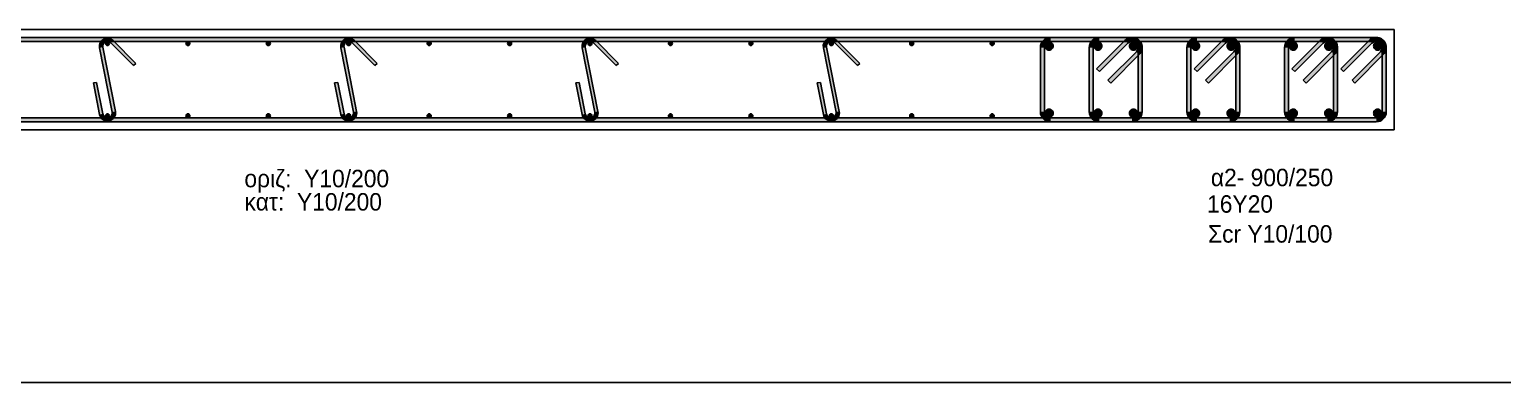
# Model space of a CAD drawing. Header units: millimetres. Extents: x -2171 to 1563, y -1758 to -1505.
# Drawn here: x 213.78 to 232.09, y -1607.13 to -1602.73 of the extents above; entities that cross this region are included whole.
import ezdxf

# ---------------------------------------------------------------- set-up
doc = ezdxf.new("R2010")
doc.units = ezdxf.units.MM
for name, color, linetype in [('Col_Det', 7, 'Continuous'), ('Col_Det_Fill', 7, 'Continuous'), ('Geo_Col_Pro_1', 7, 'Continuous')]:
    doc.layers.add(name, color=color, linetype=linetype)
doc.styles.add('S1Arl22_b_934_161', font='arial.ttf', dxfattribs={"width": 0.933629, "height": 0.002175})

msp = doc.modelspace()

# ---------------------------------------------------------------- hatches: boundary and pattern name
at = {"layer": 'Col_Det_Fill'}
for color, points in [(252, [(227.5476, -1602.8831), (227.5476, -1602.8331), (207.943, -1602.8331), (207.943, -1602.8831)]), (252, [(214.6471, -1602.9624), (214.6864, -1602.9547, -0.7407348), (214.7877, -1602.9007), (214.816, -1602.8724, 0.7407348)]), (133, [(214.7202, -1602.9081, 0.4142136), (214.7452, -1602.9331, 0.4142136), (214.7702, -1602.9081, 0.4142136), (214.7452, -1602.8831, 0.4142136)]), (252, [(214.816, -1602.8724), (214.7877, -1602.9007), (215.0705, -1603.1835), (215.0988, -1603.1552)]), (133, [(215.7203, -1602.9081, 0.4142136), (215.7453, -1602.9331, 0.4142136), (215.7703, -1602.9081, 0.4142136), (215.7453, -1602.8831, 0.4142136)]), (133, [(216.7203, -1602.9081, 0.4142136), (216.7453, -1602.9331, 0.4142136), (216.7703, -1602.9081, 0.4142136), (216.7453, -1602.8831, 0.4142136)]), (252, [(217.6472, -1602.9624), (217.6865, -1602.9547, -0.7407348), (217.7878, -1602.9007), (217.8161, -1602.8724, 0.7407348)]), (133, [(217.7203, -1602.9081, 0.4142136), (217.7453, -1602.9331, 0.4142136), (217.7703, -1602.9081, 0.4142136), (217.7453, -1602.8831, 0.4142136)]), (252, [(217.8161, -1602.8724), (217.7878, -1602.9007), (218.0706, -1603.1835), (218.0989, -1603.1552)]), (133, [(218.7204, -1602.9081, 0.4142136), (218.7454, -1602.9331, 0.4142136), (218.7704, -1602.9081, 0.4142136), (218.7454, -1602.8831, 0.4142136)]), (133, [(219.7204, -1602.9081, 0.4142136), (219.7454, -1602.9331, 0.4142136), (219.7704, -1602.9081, 0.4142136), (219.7454, -1602.8831, 0.4142136)]), (252, [(220.6473, -1602.9624), (220.6866, -1602.9547, -0.7407348), (220.7879, -1602.9007), (220.8161, -1602.8724, 0.7407348)]), (133, [(220.7204, -1602.9081, 0.4142136), (220.7454, -1602.9331, 0.4142136), (220.7704, -1602.9081, 0.4142136), (220.7454, -1602.8831, 0.4142136)]), (252, [(220.8161, -1602.8724), (220.7879, -1602.9007), (221.0707, -1603.1835), (221.099, -1603.1552)]), (133, [(221.7205, -1602.9081, 0.4142136), (221.7455, -1602.9331, 0.4142136), (221.7705, -1602.9081, 0.4142136), (221.7455, -1602.8831, 0.4142136)]), (133, [(222.7205, -1602.9081, 0.4142136), (222.7455, -1602.9331, 0.4142136), (222.7705, -1602.9081, 0.4142136), (222.7455, -1602.8831, 0.4142136)]), (252, [(223.6474, -1602.9624), (223.6867, -1602.9547, -0.7407348), (223.788, -1602.9007), (223.8162, -1602.8724, 0.7407348)]), (133, [(223.7205, -1602.9081, 0.4142136), (223.7455, -1602.9331, 0.4142136), (223.7705, -1602.9081, 0.4142136), (223.7455, -1602.8831, 0.4142136)]), (252, [(223.8162, -1602.8724), (223.788, -1602.9007), (224.0708, -1603.1835), (224.0991, -1603.1552)]), (133, [(224.7206, -1602.9081, 0.4142136), (224.7456, -1602.9331, 0.4142136), (224.7706, -1602.9081, 0.4142136), (224.7456, -1602.8831, 0.4142136)]), (133, [(225.7206, -1602.9081, 0.4142136), (225.7456, -1602.9331, 0.4142136), (225.7706, -1602.9081, 0.4142136), (225.7456, -1602.8831, 0.4142136)]), (252, [(226.4711, -1602.8831), (226.4711, -1602.8331, 0.4142136), (226.3461, -1602.9581), (226.3961, -1602.9581, -0.4142136)]), (12, [(226.5034, -1602.9404, 0.4142136), (226.4534, -1602.8904, 0.4142136), (226.4034, -1602.9404, 0.4142136), (226.4534, -1602.9904, 0.4142136)]), (252, [(230.5211, -1602.8831), (230.5211, -1602.8331), (226.4711, -1602.8331), (226.4711, -1602.8831)]), (252, [(227.0783, -1602.8831), (227.0783, -1602.8331, 0.4142136), (226.9533, -1602.9581), (227.0033, -1602.9581, -0.4142136)]), (56, [(227.1106, -1602.9404, 0.4142136), (227.0606, -1602.8904, 0.4142136), (227.0106, -1602.9404, 0.4142136), (227.0606, -1602.9904, 0.4142136)]), (252, [(227.4324, -1602.9051), (227.397, -1602.8697), (227.0435, -1603.2233), (227.0788, -1603.2586)]), (252, [(227.4854, -1602.8831), (227.4854, -1602.8331), (227.0783, -1602.8331), (227.0783, -1602.8831)]), (252, [(227.5604, -1602.9581), (227.6104, -1602.9581, 0.6681786), (227.397, -1602.8697), (227.4324, -1602.9051, -0.6681786)]), (56, [(227.5531, -1602.9404, 0.4142136), (227.5031, -1602.8904, 0.4142136), (227.4531, -1602.9404, 0.4142136), (227.5031, -1602.9904, 0.4142136)]), (252, [(227.5384, -1603.0111), (227.5738, -1603.0465, 0.6681786), (227.4854, -1602.8331), (227.4854, -1602.8831, -0.6681786)]), (252, [(228.2925, -1602.8831), (228.2925, -1602.8331, 0.4142136), (228.1675, -1602.9581), (228.2175, -1602.9581, -0.4142136)]), (56, [(228.3249, -1602.9404, 0.4142136), (228.2749, -1602.8904, 0.4142136), (228.2249, -1602.9404, 0.4142136), (228.2749, -1602.9904, 0.4142136)]), (252, [(228.6466, -1602.9051), (228.6113, -1602.8697), (228.2577, -1603.2233), (228.2931, -1603.2586)]), (252, [(228.6997, -1602.8831), (228.6997, -1602.8331), (228.2925, -1602.8331), (228.2925, -1602.8831)]), (252, [(228.7747, -1602.9581), (228.8247, -1602.9581, 0.6681786), (228.6113, -1602.8697), (228.6466, -1602.9051, -0.6681786)]), (56, [(228.7674, -1602.9404, 0.4142136), (228.7174, -1602.8904, 0.4142136), (228.6674, -1602.9404, 0.4142136), (228.7174, -1602.9904, 0.4142136)]), (252, [(228.7527, -1603.0111), (228.7881, -1603.0465, 0.6681786), (228.6997, -1602.8331), (228.6997, -1602.8831, -0.6681786)]), (252, [(229.5068, -1602.8831), (229.5068, -1602.8331, 0.4142136), (229.3818, -1602.9581), (229.4318, -1602.9581, -0.4142136)]), (56, [(229.5391, -1602.9404, 0.4142136), (229.4891, -1602.8904, 0.4142136), (229.4391, -1602.9404, 0.4142136), (229.4891, -1602.9904, 0.4142136)]), (252, [(229.8609, -1602.9051), (229.8256, -1602.8697), (229.472, -1603.2233), (229.5074, -1603.2586)]), (252, [(229.914, -1602.8831), (229.914, -1602.8331), (229.5068, -1602.8331), (229.5068, -1602.8831)]), (252, [(229.989, -1602.9581), (230.039, -1602.9581, 0.6681786), (229.8256, -1602.8697), (229.8609, -1602.9051, -0.6681786)]), (56, [(229.9816, -1602.9404, 0.4142136), (229.9316, -1602.8904, 0.4142136), (229.8816, -1602.9404, 0.4142136), (229.9316, -1602.9904, 0.4142136)]), (252, [(229.967, -1603.0111), (230.0024, -1603.0465, 0.6681786), (229.914, -1602.8331), (229.914, -1602.8831, -0.6681786)]), (252, [(230.4681, -1602.9051), (230.4327, -1602.8697), (230.0792, -1603.2233), (230.1145, -1603.2586)]), (252, [(230.5961, -1602.9581), (230.6461, -1602.9581, 0.6681786), (230.4327, -1602.8697), (230.4681, -1602.9051, -0.6681786)]), (12, [(230.5888, -1602.9404, 0.4142136), (230.5388, -1602.8904, 0.4142136), (230.4888, -1602.9404, 0.4142136), (230.5388, -1602.9904, 0.4142136)]), (252, [(230.5741, -1603.0111), (230.6095, -1603.0465, 0.6681786), (230.5211, -1602.8331), (230.5211, -1602.8831, -0.6681786)]), (252, [(214.8041, -1603.7615), (214.8434, -1603.7538), (214.6864, -1602.9547), (214.6471, -1602.9624)]), (252, [(217.8042, -1603.7615), (217.8435, -1603.7538), (217.6865, -1602.9547), (217.6472, -1602.9624)]), (252, [(220.8043, -1603.7615), (220.8436, -1603.7538), (220.6866, -1602.9547), (220.6473, -1602.9624)]), (252, [(223.8044, -1603.7615), (223.8437, -1603.7538), (223.6867, -1602.9547), (223.6474, -1602.9624)]), (252, [(226.3961, -1602.9581), (226.3461, -1602.9581), (226.3461, -1603.7581), (226.3961, -1603.7581)]), (252, [(227.0033, -1602.9581), (226.9533, -1602.9581), (226.9533, -1603.7581), (227.0033, -1603.7581)]), (252, [(227.1849, -1603.3647), (227.2202, -1603.4), (227.5738, -1603.0465), (227.5384, -1603.0111)]), (252, [(227.5604, -1603.7581), (227.6104, -1603.7581), (227.6104, -1602.9581), (227.5604, -1602.9581)]), (252, [(228.2175, -1602.9581), (228.1675, -1602.9581), (228.1675, -1603.7581), (228.2175, -1603.7581)]), (252, [(228.3992, -1603.3647), (228.4345, -1603.4), (228.7881, -1603.0465), (228.7527, -1603.0111)]), (252, [(228.7747, -1603.7581), (228.8247, -1603.7581), (228.8247, -1602.9581), (228.7747, -1602.9581)]), (252, [(229.4318, -1602.9581), (229.3818, -1602.9581), (229.3818, -1603.7581), (229.4318, -1603.7581)]), (252, [(229.6134, -1603.3647), (229.6488, -1603.4), (230.0024, -1603.0465), (229.967, -1603.0111)]), (252, [(229.989, -1603.7581), (230.039, -1603.7581), (230.039, -1602.9581), (229.989, -1602.9581)]), (252, [(230.2206, -1603.3647), (230.2559, -1603.4), (230.6095, -1603.0465), (230.5741, -1603.0111)]), (252, [(230.5961, -1603.7581), (230.6461, -1603.7581), (230.6461, -1602.9581), (230.5961, -1602.9581)]), (252, [(214.6093, -1603.3922), (214.57, -1603.3999), (214.6471, -1603.7924), (214.6864, -1603.7847)]), (252, [(217.6094, -1603.3922), (217.5701, -1603.3999), (217.6472, -1603.7924), (217.6865, -1603.7847)]), (252, [(220.6095, -1603.3922), (220.5702, -1603.3999), (220.6473, -1603.7924), (220.6866, -1603.7847)]), (252, [(223.6095, -1603.3922), (223.5703, -1603.3999), (223.6474, -1603.7924), (223.6867, -1603.7847)]), (252, [(214.6864, -1603.7847), (214.6471, -1603.7924, 1), (214.8434, -1603.7538), (214.8041, -1603.7615, -1)]), (133, [(214.7202, -1603.8081, 0.4142136), (214.7452, -1603.8331, 0.4142136), (214.7702, -1603.8081, 0.4142136), (214.7452, -1603.7831, 0.4142136)]), (133, [(215.7203, -1603.8081, 0.4142136), (215.7453, -1603.8331, 0.4142136), (215.7703, -1603.8081, 0.4142136), (215.7453, -1603.7831, 0.4142136)]), (133, [(216.7203, -1603.8081, 0.4142136), (216.7453, -1603.8331, 0.4142136), (216.7703, -1603.8081, 0.4142136), (216.7453, -1603.7831, 0.4142136)]), (252, [(217.6865, -1603.7847), (217.6472, -1603.7924, 1), (217.8435, -1603.7538), (217.8042, -1603.7615, -1)]), (133, [(217.7203, -1603.8081, 0.4142136), (217.7453, -1603.8331, 0.4142136), (217.7703, -1603.8081, 0.4142136), (217.7453, -1603.7831, 0.4142136)]), (133, [(218.7204, -1603.8081, 0.4142136), (218.7454, -1603.8331, 0.4142136), (218.7704, -1603.8081, 0.4142136), (218.7454, -1603.7831, 0.4142136)]), (133, [(219.7204, -1603.8081, 0.4142136), (219.7454, -1603.8331, 0.4142136), (219.7704, -1603.8081, 0.4142136), (219.7454, -1603.7831, 0.4142136)]), (252, [(220.6866, -1603.7847), (220.6473, -1603.7924, 1), (220.8436, -1603.7538), (220.8043, -1603.7615, -1)]), (133, [(220.7204, -1603.8081, 0.4142136), (220.7454, -1603.8331, 0.4142136), (220.7704, -1603.8081, 0.4142136), (220.7454, -1603.7831, 0.4142136)]), (133, [(221.7205, -1603.8081, 0.4142136), (221.7455, -1603.8331, 0.4142136), (221.7705, -1603.8081, 0.4142136), (221.7455, -1603.7831, 0.4142136)]), (133, [(222.7205, -1603.8081, 0.4142136), (222.7455, -1603.8331, 0.4142136), (222.7705, -1603.8081, 0.4142136), (222.7455, -1603.7831, 0.4142136)]), (252, [(223.6867, -1603.7847), (223.6474, -1603.7924, 1), (223.8437, -1603.7538), (223.8044, -1603.7615, -1)]), (133, [(223.7205, -1603.8081, 0.4142136), (223.7455, -1603.8331, 0.4142136), (223.7705, -1603.8081, 0.4142136), (223.7455, -1603.7831, 0.4142136)]), (133, [(224.7206, -1603.8081, 0.4142136), (224.7456, -1603.8331, 0.4142136), (224.7706, -1603.8081, 0.4142136), (224.7456, -1603.7831, 0.4142136)]), (133, [(225.7206, -1603.8081, 0.4142136), (225.7456, -1603.8331, 0.4142136), (225.7706, -1603.8081, 0.4142136), (225.7456, -1603.7831, 0.4142136)]), (252, [(226.3961, -1603.7581), (226.3461, -1603.7581, 0.4142136), (226.4711, -1603.8831), (226.4711, -1603.8331, -0.4142136)]), (12, [(226.5034, -1603.7758, 0.4142136), (226.4534, -1603.7258, 0.4142136), (226.4034, -1603.7758, 0.4142136), (226.4534, -1603.8258, 0.4142136)]), (252, [(227.0033, -1603.7581), (226.9533, -1603.7581, 0.4142136), (227.0783, -1603.8831), (227.0783, -1603.8331, -0.4142136)]), (56, [(227.1106, -1603.7758, 0.4142136), (227.0606, -1603.7258, 0.4142136), (227.0106, -1603.7758, 0.4142136), (227.0606, -1603.8258, 0.4142136)]), (56, [(227.5531, -1603.7758, 0.4142136), (227.5031, -1603.7258, 0.4142136), (227.4531, -1603.7758, 0.4142136), (227.5031, -1603.8258, 0.4142136)]), (252, [(227.4854, -1603.8331), (227.4854, -1603.8831, 0.4142136), (227.6104, -1603.7581), (227.5604, -1603.7581, -0.4142136)]), (252, [(228.2175, -1603.7581), (228.1675, -1603.7581, 0.4142136), (228.2925, -1603.8831), (228.2925, -1603.8331, -0.4142136)]), (56, [(228.3249, -1603.7758, 0.4142136), (228.2749, -1603.7258, 0.4142136), (228.2249, -1603.7758, 0.4142136), (228.2749, -1603.8258, 0.4142136)]), (56, [(228.7674, -1603.7758, 0.4142136), (228.7174, -1603.7258, 0.4142136), (228.6674, -1603.7758, 0.4142136), (228.7174, -1603.8258, 0.4142136)]), (252, [(228.6997, -1603.8331), (228.6997, -1603.8831, 0.4142136), (228.8247, -1603.7581), (228.7747, -1603.7581, -0.4142136)]), (252, [(229.4318, -1603.7581), (229.3818, -1603.7581, 0.4142136), (229.5068, -1603.8831), (229.5068, -1603.8331, -0.4142136)]), (56, [(229.5391, -1603.7758, 0.4142136), (229.4891, -1603.7258, 0.4142136), (229.4391, -1603.7758, 0.4142136), (229.4891, -1603.8258, 0.4142136)]), (56, [(229.9816, -1603.7758, 0.4142136), (229.9316, -1603.7258, 0.4142136), (229.8816, -1603.7758, 0.4142136), (229.9316, -1603.8258, 0.4142136)]), (252, [(229.914, -1603.8331), (229.914, -1603.8831, 0.4142136), (230.039, -1603.7581), (229.989, -1603.7581, -0.4142136)]), (12, [(230.5888, -1603.7758, 0.4142136), (230.5388, -1603.7258, 0.4142136), (230.4888, -1603.7758, 0.4142136), (230.5388, -1603.8258, 0.4142136)]), (252, [(230.5211, -1603.8331), (230.5211, -1603.8831, 0.4142136), (230.6461, -1603.7581), (230.5961, -1603.7581, -0.4142136)]), (252, [(207.943, -1603.8331), (207.943, -1603.8831), (227.5476, -1603.8831), (227.5476, -1603.8331)]), (252, [(226.4711, -1603.8331), (226.4711, -1603.8831), (230.5211, -1603.8831), (230.5211, -1603.8331)]), (252, [(227.0783, -1603.8331), (227.0783, -1603.8831), (227.4854, -1603.8831), (227.4854, -1603.8331)]), (252, [(228.2925, -1603.8331), (228.2925, -1603.8831), (228.6997, -1603.8831), (228.6997, -1603.8331)]), (252, [(229.5068, -1603.8331), (229.5068, -1603.8831), (229.914, -1603.8831), (229.914, -1603.8331)])]:
    msp.add_hatch(color=color, dxfattribs=at).paths.add_polyline_path(points)

# ---------------------------------------------------------------- linework, layer by layer
at = {"layer": 'Col_Det', "color": 7}
for points in [[(230.7461, -1602.7331), (204.7446, -1602.7331)], [(227.5476, -1602.8331), (207.943, -1602.8331)], [(207.943, -1602.8831), (227.5476, -1602.8831)], [(215.0988, -1603.1552), (214.816, -1602.8724)], [(218.0989, -1603.1552), (217.8161, -1602.8724)], [(221.099, -1603.1552), (220.8161, -1602.8724)], [(224.0991, -1603.1552), (223.8162, -1602.8724)], [(230.5211, -1602.8331), (226.4711, -1602.8331)], [(226.4711, -1602.8831), (230.5211, -1602.8831)], [(227.397, -1602.8697), (227.0435, -1603.2233)], [(227.4854, -1602.8331), (227.0783, -1602.8331)], [(227.0783, -1602.8831), (227.4854, -1602.8831)], [(227.5476, -1602.8831), (227.5476, -1602.8331)], [(228.6113, -1602.8697), (228.2577, -1603.2233)], [(228.6997, -1602.8331), (228.2925, -1602.8331)], [(228.2925, -1602.8831), (228.6997, -1602.8831)], [(229.8256, -1602.8697), (229.472, -1603.2233)], [(229.914, -1602.8331), (229.5068, -1602.8331)], [(229.5068, -1602.8831), (229.914, -1602.8831)], [(230.4327, -1602.8697), (230.0792, -1603.2233)], [(230.7461, -1603.9831), (230.7461, -1602.7331)], [(214.6471, -1602.9624), (214.8041, -1603.7615)], [(214.8434, -1603.7538), (214.6864, -1602.9547)], [(214.7877, -1602.9007), (215.0705, -1603.1835)], [(217.6472, -1602.9624), (217.8042, -1603.7615)], [(217.8435, -1603.7538), (217.6865, -1602.9547)], [(217.7878, -1602.9007), (218.0706, -1603.1835)], [(220.6473, -1602.9624), (220.8043, -1603.7615)], [(220.8436, -1603.7538), (220.6866, -1602.9547)], [(220.7879, -1602.9007), (221.0707, -1603.1835)], [(223.6474, -1602.9624), (223.8044, -1603.7615)], [(223.8437, -1603.7538), (223.6867, -1602.9547)], [(223.788, -1602.9007), (224.0708, -1603.1835)], [(226.3461, -1602.9581), (226.3461, -1603.7581)], [(226.3961, -1603.7581), (226.3961, -1602.9581)], [(226.9533, -1602.9581), (226.9533, -1603.7581)], [(227.0033, -1603.7581), (227.0033, -1602.9581)], [(227.0788, -1603.2586), (227.4324, -1602.9051)], [(227.5384, -1603.0111), (227.1849, -1603.3647)], [(227.2202, -1603.4), (227.5738, -1603.0465)], [(227.5604, -1602.9581), (227.5604, -1603.7581)], [(227.6104, -1603.7581), (227.6104, -1602.9581)], [(228.1675, -1602.9581), (228.1675, -1603.7581)], [(228.2175, -1603.7581), (228.2175, -1602.9581)], [(228.2931, -1603.2586), (228.6466, -1602.9051)], [(228.7527, -1603.0111), (228.3992, -1603.3647)], [(228.4345, -1603.4), (228.7881, -1603.0465)], [(228.7747, -1602.9581), (228.7747, -1603.7581)], [(228.8247, -1603.7581), (228.8247, -1602.9581)], [(229.3818, -1602.9581), (229.3818, -1603.7581)], [(229.4318, -1603.7581), (229.4318, -1602.9581)], [(229.5074, -1603.2586), (229.8609, -1602.9051)], [(229.967, -1603.0111), (229.6134, -1603.3647)], [(229.6488, -1603.4), (230.0024, -1603.0465)], [(229.989, -1602.9581), (229.989, -1603.7581)], [(230.039, -1603.7581), (230.039, -1602.9581)], [(230.1145, -1603.2586), (230.4681, -1602.9051)], [(230.5741, -1603.0111), (230.2206, -1603.3647)], [(230.2559, -1603.4), (230.6095, -1603.0465)], [(230.5961, -1602.9581), (230.5961, -1603.7581)], [(230.6461, -1603.7581), (230.6461, -1602.9581)], [(215.0705, -1603.1835), (215.0988, -1603.1552)], [(218.0706, -1603.1835), (218.0989, -1603.1552)], [(221.0707, -1603.1835), (221.099, -1603.1552)], [(224.0708, -1603.1835), (224.0991, -1603.1552)], [(227.0435, -1603.2233), (227.0788, -1603.2586)], [(228.2577, -1603.2233), (228.2931, -1603.2586)], [(229.472, -1603.2233), (229.5074, -1603.2586)], [(230.0792, -1603.2233), (230.1145, -1603.2586)], [(214.6093, -1603.3922), (214.57, -1603.3999)], [(214.57, -1603.3999), (214.6471, -1603.7924)], [(214.6864, -1603.7847), (214.6093, -1603.3922)], [(217.6094, -1603.3922), (217.5701, -1603.3999)], [(217.5701, -1603.3999), (217.6472, -1603.7924)], [(217.6865, -1603.7847), (217.6094, -1603.3922)], [(220.6095, -1603.3922), (220.5702, -1603.3999)], [(220.5702, -1603.3999), (220.6473, -1603.7924)], [(220.6866, -1603.7847), (220.6095, -1603.3922)], [(223.6095, -1603.3922), (223.5703, -1603.3999)], [(223.5703, -1603.3999), (223.6474, -1603.7924)], [(223.6867, -1603.7847), (223.6095, -1603.3922)], [(227.1849, -1603.3647), (227.2202, -1603.4)], [(228.3992, -1603.3647), (228.4345, -1603.4)], [(229.6134, -1603.3647), (229.6488, -1603.4)], [(230.2206, -1603.3647), (230.2559, -1603.4)], [(204.7446, -1603.9831), (230.7461, -1603.9831)], [(227.5476, -1603.8331), (207.943, -1603.8331)], [(207.943, -1603.8831), (227.5476, -1603.8831)], [(230.5211, -1603.8331), (226.4711, -1603.8331)], [(226.4711, -1603.8831), (230.5211, -1603.8831)], [(227.4854, -1603.8331), (227.0783, -1603.8331)], [(227.0783, -1603.8831), (227.4854, -1603.8831)], [(227.5476, -1603.8831), (227.5476, -1603.8331)], [(228.6997, -1603.8331), (228.2925, -1603.8331)], [(228.2925, -1603.8831), (228.6997, -1603.8831)], [(229.914, -1603.8331), (229.5068, -1603.8331)], [(229.5068, -1603.8831), (229.914, -1603.8831)]]:
    msp.add_lwpolyline(points, dxfattribs=at)
for points in [[(214.816, -1602.8724, 0.7407348), (214.6471, -1602.9624, 0.7407348)], [(214.6864, -1602.9547, -0.7407348), (214.7877, -1602.9007)], [(214.7452, -1602.8831, 0.4142136), (214.7202, -1602.9081, 0.4142136)], [(214.7702, -1602.9081, 0.4142136), (214.7452, -1602.8831, 0.4142136)], [(215.7453, -1602.8831, 0.4142136), (215.7203, -1602.9081, 0.4142136)], [(215.7703, -1602.9081, 0.4142136), (215.7453, -1602.8831, 0.4142136)], [(216.7453, -1602.8831, 0.4142136), (216.7203, -1602.9081, 0.4142136)], [(216.7703, -1602.9081, 0.4142136), (216.7453, -1602.8831, 0.4142136)], [(217.8161, -1602.8724, 0.7407348), (217.6472, -1602.9624, 0.7407348)], [(217.6865, -1602.9547, -0.7407348), (217.7878, -1602.9007)], [(217.7453, -1602.8831, 0.4142136), (217.7203, -1602.9081, 0.4142136)], [(217.7703, -1602.9081, 0.4142136), (217.7453, -1602.8831, 0.4142136)], [(218.7454, -1602.8831, 0.4142136), (218.7204, -1602.9081, 0.4142136)], [(218.7704, -1602.9081, 0.4142136), (218.7454, -1602.8831, 0.4142136)], [(219.7454, -1602.8831, 0.4142136), (219.7204, -1602.9081, 0.4142136)], [(219.7704, -1602.9081, 0.4142136), (219.7454, -1602.8831, 0.4142136)], [(220.8161, -1602.8724, 0.7407348), (220.6473, -1602.9624, 0.7407348)], [(220.6866, -1602.9547, -0.7407348), (220.7879, -1602.9007)], [(220.7454, -1602.8831, 0.4142136), (220.7204, -1602.9081, 0.4142136)], [(220.7704, -1602.9081, 0.4142136), (220.7454, -1602.8831, 0.4142136)], [(221.7455, -1602.8831, 0.4142136), (221.7205, -1602.9081, 0.4142136)], [(221.7705, -1602.9081, 0.4142136), (221.7455, -1602.8831, 0.4142136)], [(222.7455, -1602.8831, 0.4142136), (222.7205, -1602.9081, 0.4142136)], [(222.7705, -1602.9081, 0.4142136), (222.7455, -1602.8831, 0.4142136)], [(223.8162, -1602.8724, 0.7407348), (223.6474, -1602.9624, 0.7407348)], [(223.6867, -1602.9547, -0.7407348), (223.788, -1602.9007)], [(223.7455, -1602.8831, 0.4142136), (223.7205, -1602.9081, 0.4142136)], [(223.7705, -1602.9081, 0.4142136), (223.7455, -1602.8831, 0.4142136)], [(224.7456, -1602.8831, 0.4142136), (224.7206, -1602.9081, 0.4142136)], [(224.7706, -1602.9081, 0.4142136), (224.7456, -1602.8831, 0.4142136)], [(225.7456, -1602.8831, 0.4142136), (225.7206, -1602.9081, 0.4142136)], [(225.7706, -1602.9081, 0.4142136), (225.7456, -1602.8831, 0.4142136)], [(226.4711, -1602.8331, 0.4142136), (226.3461, -1602.9581)], [(226.3961, -1602.9581, -0.4142136), (226.4711, -1602.8831, -0.4142136)], [(226.4534, -1602.8904, 0.4142136), (226.4034, -1602.9404, 0.4142136)], [(226.5034, -1602.9404, 0.4142136), (226.4534, -1602.8904, 0.4142136)], [(227.0783, -1602.8331, 0.4142136), (226.9533, -1602.9581)], [(227.0033, -1602.9581, -0.4142136), (227.0783, -1602.8831, -0.4142136)], [(227.0606, -1602.8904, 0.4142136), (227.0106, -1602.9404, 0.4142136)], [(227.1106, -1602.9404, 0.4142136), (227.0606, -1602.8904, 0.4142136)], [(227.6104, -1602.9581, 0.6681786), (227.397, -1602.8697)], [(227.4324, -1602.9051, -0.6681786), (227.5604, -1602.9581, -0.6681786)], [(227.5031, -1602.8904, 0.4142136), (227.4531, -1602.9404, 0.4142136)], [(227.5738, -1603.0465, 0.6681786), (227.4854, -1602.8331)], [(227.4854, -1602.8831, -0.6681786), (227.5384, -1603.0111, -0.6681786)], [(227.5531, -1602.9404, 0.4142136), (227.5031, -1602.8904, 0.4142136)], [(228.2925, -1602.8331, 0.4142136), (228.1675, -1602.9581)], [(228.2175, -1602.9581, -0.4142136), (228.2925, -1602.8831, -0.4142136)], [(228.2749, -1602.8904, 0.4142136), (228.2249, -1602.9404, 0.4142136)], [(228.3249, -1602.9404, 0.4142136), (228.2749, -1602.8904, 0.4142136)], [(228.8247, -1602.9581, 0.6681786), (228.6113, -1602.8697)], [(228.6466, -1602.9051, -0.6681786), (228.7747, -1602.9581, -0.6681786)], [(228.7174, -1602.8904, 0.4142136), (228.6674, -1602.9404, 0.4142136)], [(228.7881, -1603.0465, 0.6681786), (228.6997, -1602.8331)], [(228.6997, -1602.8831, -0.6681786), (228.7527, -1603.0111, -0.6681786)], [(228.7674, -1602.9404, 0.4142136), (228.7174, -1602.8904, 0.4142136)], [(229.5068, -1602.8331, 0.4142136), (229.3818, -1602.9581)], [(229.4318, -1602.9581, -0.4142136), (229.5068, -1602.8831, -0.4142136)], [(229.4891, -1602.8904, 0.4142136), (229.4391, -1602.9404, 0.4142136)], [(229.5391, -1602.9404, 0.4142136), (229.4891, -1602.8904, 0.4142136)], [(230.039, -1602.9581, 0.6681786), (229.8256, -1602.8697)], [(229.8609, -1602.9051, -0.6681786), (229.989, -1602.9581, -0.6681786)], [(229.9316, -1602.8904, 0.4142136), (229.8816, -1602.9404, 0.4142136)], [(230.0024, -1603.0465, 0.6681786), (229.914, -1602.8331)], [(229.914, -1602.8831, -0.6681786), (229.967, -1603.0111, -0.6681786)], [(229.9816, -1602.9404, 0.4142136), (229.9316, -1602.8904, 0.4142136)], [(230.6461, -1602.9581, 0.6681786), (230.4327, -1602.8697)], [(230.4681, -1602.9051, -0.6681786), (230.5961, -1602.9581, -0.6681786)], [(230.5388, -1602.8904, 0.4142136), (230.4888, -1602.9404, 0.4142136)], [(230.6095, -1603.0465, 0.6681786), (230.5211, -1602.8331)], [(230.5211, -1602.8831, -0.6681786), (230.5741, -1603.0111, -0.6681786)], [(230.5888, -1602.9404, 0.4142136), (230.5388, -1602.8904, 0.4142136)], [(214.7202, -1602.9081, 0.4142136), (214.7452, -1602.9331, 0.4142136)], [(214.7452, -1602.9331, 0.4142136), (214.7702, -1602.9081, 0.4142136)], [(215.7203, -1602.9081, 0.4142136), (215.7453, -1602.9331, 0.4142136)], [(215.7453, -1602.9331, 0.4142136), (215.7703, -1602.9081, 0.4142136)], [(216.7203, -1602.9081, 0.4142136), (216.7453, -1602.9331, 0.4142136)], [(216.7453, -1602.9331, 0.4142136), (216.7703, -1602.9081, 0.4142136)], [(217.7203, -1602.9081, 0.4142136), (217.7453, -1602.9331, 0.4142136)], [(217.7453, -1602.9331, 0.4142136), (217.7703, -1602.9081, 0.4142136)], [(218.7204, -1602.9081, 0.4142136), (218.7454, -1602.9331, 0.4142136)], [(218.7454, -1602.9331, 0.4142136), (218.7704, -1602.9081, 0.4142136)], [(219.7204, -1602.9081, 0.4142136), (219.7454, -1602.9331, 0.4142136)], [(219.7454, -1602.9331, 0.4142136), (219.7704, -1602.9081, 0.4142136)], [(220.7204, -1602.9081, 0.4142136), (220.7454, -1602.9331, 0.4142136)], [(220.7454, -1602.9331, 0.4142136), (220.7704, -1602.9081, 0.4142136)], [(221.7205, -1602.9081, 0.4142136), (221.7455, -1602.9331, 0.4142136)], [(221.7455, -1602.9331, 0.4142136), (221.7705, -1602.9081, 0.4142136)], [(222.7205, -1602.9081, 0.4142136), (222.7455, -1602.9331, 0.4142136)], [(222.7455, -1602.9331, 0.4142136), (222.7705, -1602.9081, 0.4142136)], [(223.7205, -1602.9081, 0.4142136), (223.7455, -1602.9331, 0.4142136)], [(223.7455, -1602.9331, 0.4142136), (223.7705, -1602.9081, 0.4142136)], [(224.7206, -1602.9081, 0.4142136), (224.7456, -1602.9331, 0.4142136)], [(224.7456, -1602.9331, 0.4142136), (224.7706, -1602.9081, 0.4142136)], [(225.7206, -1602.9081, 0.4142136), (225.7456, -1602.9331, 0.4142136)], [(225.7456, -1602.9331, 0.4142136), (225.7706, -1602.9081, 0.4142136)], [(226.4034, -1602.9404, 0.4142136), (226.4534, -1602.9904, 0.4142136)], [(226.4534, -1602.9904, 0.4142136), (226.5034, -1602.9404, 0.4142136)], [(227.0106, -1602.9404, 0.4142136), (227.0606, -1602.9904, 0.4142136)], [(227.0606, -1602.9904, 0.4142136), (227.1106, -1602.9404, 0.4142136)], [(227.4531, -1602.9404, 0.4142136), (227.5031, -1602.9904, 0.4142136)], [(227.5031, -1602.9904, 0.4142136), (227.5531, -1602.9404, 0.4142136)], [(228.2249, -1602.9404, 0.4142136), (228.2749, -1602.9904, 0.4142136)], [(228.2749, -1602.9904, 0.4142136), (228.3249, -1602.9404, 0.4142136)], [(228.6674, -1602.9404, 0.4142136), (228.7174, -1602.9904, 0.4142136)], [(228.7174, -1602.9904, 0.4142136), (228.7674, -1602.9404, 0.4142136)], [(229.4391, -1602.9404, 0.4142136), (229.4891, -1602.9904, 0.4142136)], [(229.4891, -1602.9904, 0.4142136), (229.5391, -1602.9404, 0.4142136)], [(229.8816, -1602.9404, 0.4142136), (229.9316, -1602.9904, 0.4142136)], [(229.9316, -1602.9904, 0.4142136), (229.9816, -1602.9404, 0.4142136)], [(230.4888, -1602.9404, 0.4142136), (230.5388, -1602.9904, 0.4142136)], [(230.5388, -1602.9904, 0.4142136), (230.5888, -1602.9404, 0.4142136)], [(214.6471, -1603.7924, 1), (214.8434, -1603.7538)], [(214.8041, -1603.7615, -1), (214.6864, -1603.7847, -1)], [(214.7452, -1603.7831, 0.4142136), (214.7202, -1603.8081, 0.4142136)], [(214.7702, -1603.8081, 0.4142136), (214.7452, -1603.7831, 0.4142136)], [(215.7453, -1603.7831, 0.4142136), (215.7203, -1603.8081, 0.4142136)], [(215.7703, -1603.8081, 0.4142136), (215.7453, -1603.7831, 0.4142136)], [(216.7453, -1603.7831, 0.4142136), (216.7203, -1603.8081, 0.4142136)], [(216.7703, -1603.8081, 0.4142136), (216.7453, -1603.7831, 0.4142136)], [(217.6472, -1603.7924, 1), (217.8435, -1603.7538)], [(217.8042, -1603.7615, -1), (217.6865, -1603.7847, -1)], [(217.7453, -1603.7831, 0.4142136), (217.7203, -1603.8081, 0.4142136)], [(217.7703, -1603.8081, 0.4142136), (217.7453, -1603.7831, 0.4142136)], [(218.7454, -1603.7831, 0.4142136), (218.7204, -1603.8081, 0.4142136)], [(218.7704, -1603.8081, 0.4142136), (218.7454, -1603.7831, 0.4142136)], [(219.7454, -1603.7831, 0.4142136), (219.7204, -1603.8081, 0.4142136)], [(219.7704, -1603.8081, 0.4142136), (219.7454, -1603.7831, 0.4142136)], [(220.6473, -1603.7924, 1), (220.8436, -1603.7538)], [(220.8043, -1603.7615, -1), (220.6866, -1603.7847, -1)], [(220.7454, -1603.7831, 0.4142136), (220.7204, -1603.8081, 0.4142136)], [(220.7704, -1603.8081, 0.4142136), (220.7454, -1603.7831, 0.4142136)], [(221.7455, -1603.7831, 0.4142136), (221.7205, -1603.8081, 0.4142136)], [(221.7705, -1603.8081, 0.4142136), (221.7455, -1603.7831, 0.4142136)], [(222.7455, -1603.7831, 0.4142136), (222.7205, -1603.8081, 0.4142136)], [(222.7705, -1603.8081, 0.4142136), (222.7455, -1603.7831, 0.4142136)], [(223.6474, -1603.7924, 1), (223.8437, -1603.7538)], [(223.8044, -1603.7615, -1), (223.6867, -1603.7847, -1)], [(223.7455, -1603.7831, 0.4142136), (223.7205, -1603.8081, 0.4142136)], [(223.7705, -1603.8081, 0.4142136), (223.7455, -1603.7831, 0.4142136)], [(224.7456, -1603.7831, 0.4142136), (224.7206, -1603.8081, 0.4142136)], [(224.7706, -1603.8081, 0.4142136), (224.7456, -1603.7831, 0.4142136)], [(225.7456, -1603.7831, 0.4142136), (225.7206, -1603.8081, 0.4142136)], [(225.7706, -1603.8081, 0.4142136), (225.7456, -1603.7831, 0.4142136)], [(226.3461, -1603.7581, 0.4142136), (226.4711, -1603.8831)], [(226.4711, -1603.8331, -0.4142136), (226.3961, -1603.7581, -0.4142136)], [(226.4534, -1603.7258, 0.4142136), (226.4034, -1603.7758, 0.4142136)], [(226.4034, -1603.7758, 0.4142136), (226.4534, -1603.8258, 0.4142136)], [(226.5034, -1603.7758, 0.4142136), (226.4534, -1603.7258, 0.4142136)], [(226.4534, -1603.8258, 0.4142136), (226.5034, -1603.7758, 0.4142136)], [(226.9533, -1603.7581, 0.4142136), (227.0783, -1603.8831)], [(227.0783, -1603.8331, -0.4142136), (227.0033, -1603.7581, -0.4142136)], [(227.0606, -1603.7258, 0.4142136), (227.0106, -1603.7758, 0.4142136)], [(227.0106, -1603.7758, 0.4142136), (227.0606, -1603.8258, 0.4142136)], [(227.1106, -1603.7758, 0.4142136), (227.0606, -1603.7258, 0.4142136)], [(227.0606, -1603.8258, 0.4142136), (227.1106, -1603.7758, 0.4142136)], [(227.5031, -1603.7258, 0.4142136), (227.4531, -1603.7758, 0.4142136)], [(227.4531, -1603.7758, 0.4142136), (227.5031, -1603.8258, 0.4142136)], [(227.4854, -1603.8831, 0.4142136), (227.6104, -1603.7581)], [(227.5604, -1603.7581, -0.4142136), (227.4854, -1603.8331, -0.4142136)], [(227.5531, -1603.7758, 0.4142136), (227.5031, -1603.7258, 0.4142136)], [(227.5031, -1603.8258, 0.4142136), (227.5531, -1603.7758, 0.4142136)], [(228.1675, -1603.7581, 0.4142136), (228.2925, -1603.8831)], [(228.2925, -1603.8331, -0.4142136), (228.2175, -1603.7581, -0.4142136)], [(228.2749, -1603.7258, 0.4142136), (228.2249, -1603.7758, 0.4142136)], [(228.2249, -1603.7758, 0.4142136), (228.2749, -1603.8258, 0.4142136)], [(228.3249, -1603.7758, 0.4142136), (228.2749, -1603.7258, 0.4142136)], [(228.2749, -1603.8258, 0.4142136), (228.3249, -1603.7758, 0.4142136)], [(228.7174, -1603.7258, 0.4142136), (228.6674, -1603.7758, 0.4142136)], [(228.6674, -1603.7758, 0.4142136), (228.7174, -1603.8258, 0.4142136)], [(228.6997, -1603.8831, 0.4142136), (228.8247, -1603.7581)], [(228.7747, -1603.7581, -0.4142136), (228.6997, -1603.8331, -0.4142136)], [(228.7674, -1603.7758, 0.4142136), (228.7174, -1603.7258, 0.4142136)], [(228.7174, -1603.8258, 0.4142136), (228.7674, -1603.7758, 0.4142136)], [(229.3818, -1603.7581, 0.4142136), (229.5068, -1603.8831)], [(229.5068, -1603.8331, -0.4142136), (229.4318, -1603.7581, -0.4142136)], [(229.4891, -1603.7258, 0.4142136), (229.4391, -1603.7758, 0.4142136)], [(229.4391, -1603.7758, 0.4142136), (229.4891, -1603.8258, 0.4142136)], [(229.5391, -1603.7758, 0.4142136), (229.4891, -1603.7258, 0.4142136)], [(229.4891, -1603.8258, 0.4142136), (229.5391, -1603.7758, 0.4142136)], [(229.9316, -1603.7258, 0.4142136), (229.8816, -1603.7758, 0.4142136)], [(229.8816, -1603.7758, 0.4142136), (229.9316, -1603.8258, 0.4142136)], [(229.914, -1603.8831, 0.4142136), (230.039, -1603.7581)], [(229.989, -1603.7581, -0.4142136), (229.914, -1603.8331, -0.4142136)], [(229.9816, -1603.7758, 0.4142136), (229.9316, -1603.7258, 0.4142136)], [(229.9316, -1603.8258, 0.4142136), (229.9816, -1603.7758, 0.4142136)], [(230.5388, -1603.7258, 0.4142136), (230.4888, -1603.7758, 0.4142136)], [(230.4888, -1603.7758, 0.4142136), (230.5388, -1603.8258, 0.4142136)], [(230.5211, -1603.8831, 0.4142136), (230.6461, -1603.7581)], [(230.5961, -1603.7581, -0.4142136), (230.5211, -1603.8331, -0.4142136)], [(230.5888, -1603.7758, 0.4142136), (230.5388, -1603.7258, 0.4142136)], [(230.5388, -1603.8258, 0.4142136), (230.5888, -1603.7758, 0.4142136)], [(214.7202, -1603.8081, 0.4142136), (214.7452, -1603.8331, 0.4142136)], [(214.7452, -1603.8331, 0.4142136), (214.7702, -1603.8081, 0.4142136)], [(215.7203, -1603.8081, 0.4142136), (215.7453, -1603.8331, 0.4142136)], [(215.7453, -1603.8331, 0.4142136), (215.7703, -1603.8081, 0.4142136)], [(216.7203, -1603.8081, 0.4142136), (216.7453, -1603.8331, 0.4142136)], [(216.7453, -1603.8331, 0.4142136), (216.7703, -1603.8081, 0.4142136)], [(217.7203, -1603.8081, 0.4142136), (217.7453, -1603.8331, 0.4142136)], [(217.7453, -1603.8331, 0.4142136), (217.7703, -1603.8081, 0.4142136)], [(218.7204, -1603.8081, 0.4142136), (218.7454, -1603.8331, 0.4142136)], [(218.7454, -1603.8331, 0.4142136), (218.7704, -1603.8081, 0.4142136)], [(219.7204, -1603.8081, 0.4142136), (219.7454, -1603.8331, 0.4142136)], [(219.7454, -1603.8331, 0.4142136), (219.7704, -1603.8081, 0.4142136)], [(220.7204, -1603.8081, 0.4142136), (220.7454, -1603.8331, 0.4142136)], [(220.7454, -1603.8331, 0.4142136), (220.7704, -1603.8081, 0.4142136)], [(221.7205, -1603.8081, 0.4142136), (221.7455, -1603.8331, 0.4142136)], [(221.7455, -1603.8331, 0.4142136), (221.7705, -1603.8081, 0.4142136)], [(222.7205, -1603.8081, 0.4142136), (222.7455, -1603.8331, 0.4142136)], [(222.7455, -1603.8331, 0.4142136), (222.7705, -1603.8081, 0.4142136)], [(223.7205, -1603.8081, 0.4142136), (223.7455, -1603.8331, 0.4142136)], [(223.7455, -1603.8331, 0.4142136), (223.7705, -1603.8081, 0.4142136)], [(224.7206, -1603.8081, 0.4142136), (224.7456, -1603.8331, 0.4142136)], [(224.7456, -1603.8331, 0.4142136), (224.7706, -1603.8081, 0.4142136)], [(225.7206, -1603.8081, 0.4142136), (225.7456, -1603.8331, 0.4142136)], [(225.7456, -1603.8331, 0.4142136), (225.7706, -1603.8081, 0.4142136)]]:
    msp.add_lwpolyline(points, format="xyb", dxfattribs=at)
at = {"layer": 'Geo_Col_Pro_1', "color": 4, "linetype": 'Continuous', "ltscale": 0.5}
msp.add_line((202.3173, -1607.1291), (233.0166, -1607.1291), dxfattribs=at)

# ---------------------------------------------------------------- texts
at = {"layer": 'Col_Det', "color": 7, "style": 'S1Arl22_b_934_161', "width": 0.933629}
for s, p in [('οριζ:  Y10/200', (216.4473, -1604.6979)), (' α2- 900/250', (228.3864, -1604.685)), ('κατ:  Y10/200', (216.4473, -1604.9879)), ('16Y20', (228.4179, -1605.0146)), ('Σcr Y10/100', (228.4297, -1605.3871))]:
    msp.add_text(s, height=0.2175, dxfattribs=at).set_placement(p)

doc.saveas('drawing.dxf')
